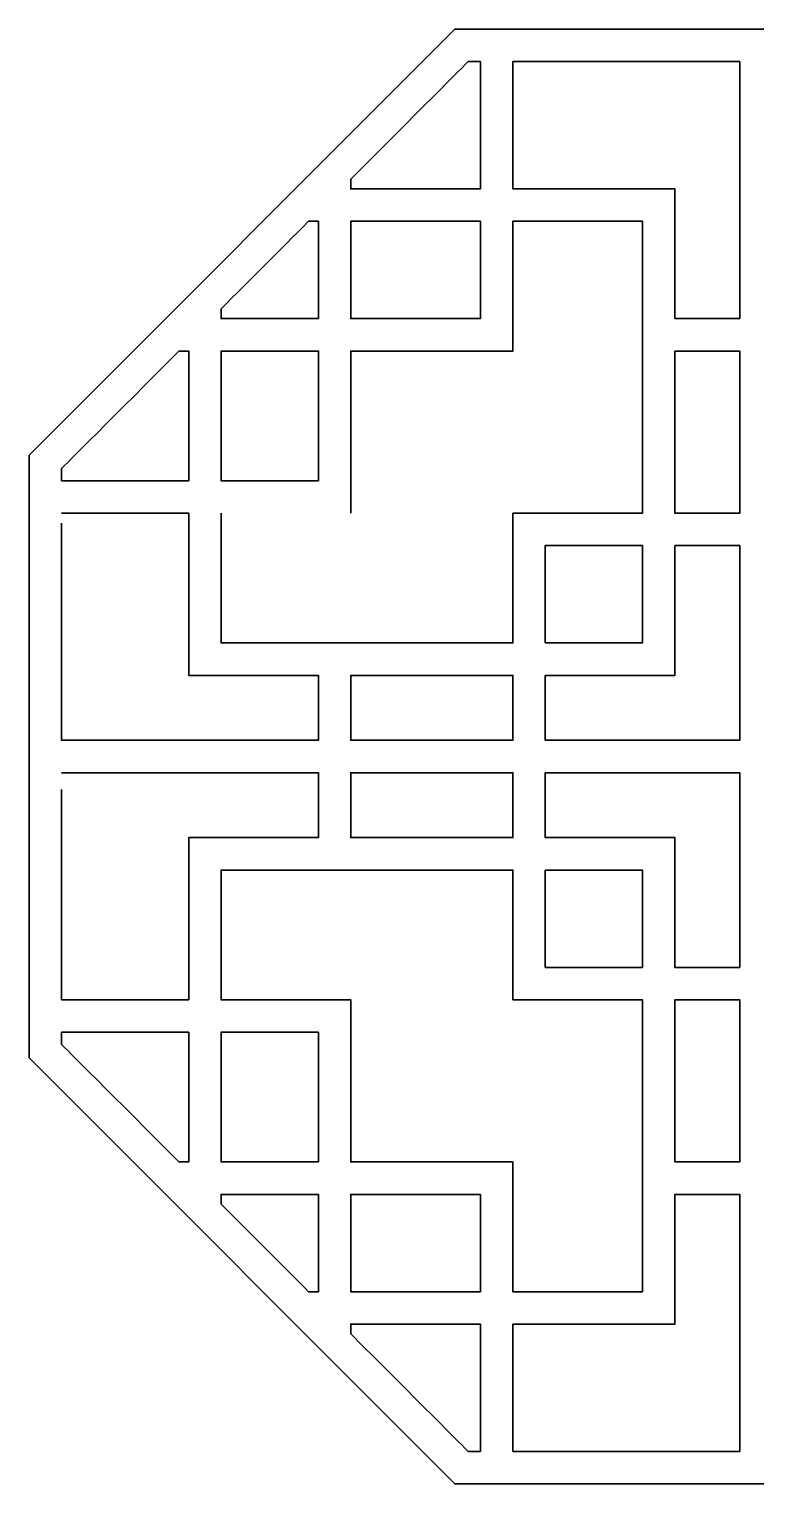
# Model space of a CAD drawing. Header units: centimetres. Extents: x -10.23 to -1.5, y -9 to -0.27.
# Drawn here: x -10.23 to -5.86, y -9 to -0.27 of the extents above; entities that cross this region are included whole.
import ezdxf

# ---------------------------------------------------------------- set-up
doc = ezdxf.new("R2010")
doc.units = ezdxf.units.CM
doc.header["$MEASUREMENT"] = 0
doc.layers.add('layer 1', color=7, linetype='Continuous')

msp = doc.modelspace()

# ---------------------------------------------------------------- linework, layer by layer
at = {"layer": 'layer 1', "color": 250, "lineweight": 30}
for points, knots in [([(-1.49953, -2.8301), (-1.49953, -2.8301), (-4.05505, -0.27459), (-4.05505, -0.27459), (-4.05505, -0.27459), (-4.05505, -0.27459), (-7.66963, -0.27459), (-7.66963, -0.27459), (-7.66963, -0.27459), (-7.66963, -0.27459), (-10.22515, -2.8301), (-10.22515, -2.8301), (-10.22515, -2.8301), (-10.22515, -2.8301), (-10.22515, -6.44469), (-10.22515, -6.44469), (-10.22515, -6.44469), (-10.22515, -6.44469), (-7.66963, -9.00021), (-7.66963, -9.00021), (-7.66963, -9.00021), (-7.66963, -9.00021), (-4.05505, -9.00021), (-4.05505, -9.00021), (-4.05505, -9.00021), (-4.05505, -9.00021), (-1.49953, -6.44469), (-1.49953, -6.44469), (-1.49953, -6.44469), (-1.49953, -6.44469), (-1.49953, -2.8301), (-1.49953, -2.8301), (-1.49953, -2.8301), (-1.49953, -2.8301), (-1.49953, -2.8301), (-1.49953, -2.8301)], [0, 0, 0, 0, 0.1, 0.1, 0.1, 0.1, 0.2, 0.2, 0.2, 0.2, 0.3, 0.3, 0.3, 0.3, 0.4, 0.4, 0.4, 0.4, 0.5, 0.5, 0.5, 0.5, 0.6, 0.6, 0.6, 0.6, 0.7, 0.7, 0.7, 0.7, 0.8, 0.8, 0.8, 0.8, 1, 1, 1, 1]), ([(-7.58892, -0.46928), (-7.58892, -0.46928), (-7.58075, -0.46928), (-7.58075, -0.46928), (-7.58075, -0.46928), (-7.58075, -0.46928), (-7.56602, -0.46928), (-7.56602, -0.46928), (-7.56602, -0.46928), (-7.56602, -0.46928), (-7.5442, -0.46928), (-7.5442, -0.46928), (-7.5442, -0.46928), (-7.5442, -0.46928), (-7.51585, -0.46928), (-7.51585, -0.46928), (-7.51585, -0.46928), (-7.51585, -0.46928), (-7.51585, -1.23277), (-7.51585, -1.23277), (-7.51585, -1.23277), (-7.51585, -1.23277), (-8.29407, -1.23277), (-8.29407, -1.23277), (-8.29407, -1.23277), (-8.29407, -1.23277), (-8.29407, -1.17442), (-8.29407, -1.17442), (-8.29407, -1.17442), (-8.29407, -1.17442), (-8.22262, -1.10298), (-8.22262, -1.10298), (-8.22262, -1.10298), (-8.22262, -1.10298), (-8.15391, -1.03426), (-8.15391, -1.03426), (-8.15391, -1.03426), (-8.15391, -1.03426), (-8.08792, -0.96827), (-8.08792, -0.96827), (-8.08792, -0.96827), (-8.08792, -0.96827), (-8.02411, -0.90447), (-8.02411, -0.90447), (-8.02411, -0.90447), (-8.02411, -0.90447), (-7.96412, -0.84393), (-7.96412, -0.84393), (-7.96412, -0.84393), (-7.96412, -0.84393), (-7.90687, -0.78722), (-7.90687, -0.78722), (-7.90687, -0.78722), (-7.90687, -0.78722), (-7.85396, -0.73377), (-7.85396, -0.73377), (-7.85396, -0.73377), (-7.85396, -0.73377), (-7.80434, -0.68469), (-7.80434, -0.68469), (-7.80434, -0.68469), (-7.80434, -0.68469), (-7.75962, -0.63997), (-7.75962, -0.63997), (-7.75962, -0.63997), (-7.75962, -0.63997), (-7.71927, -0.59962), (-7.71927, -0.59962), (-7.71927, -0.59962), (-7.71927, -0.59962), (-7.68327, -0.56362), (-7.68327, -0.56362), (-7.68327, -0.56362), (-7.68327, -0.56362), (-7.65327, -0.53363), (-7.65327, -0.53363), (-7.65327, -0.53363), (-7.65327, -0.53363), (-7.62819, -0.50855), (-7.62819, -0.50855), (-7.62819, -0.50855), (-7.62819, -0.50855), (-7.6091, -0.48945), (-7.6091, -0.48945), (-7.6091, -0.48945), (-7.6091, -0.48945), (-7.59602, -0.47582), (-7.59602, -0.47582), (-7.59602, -0.47582), (-7.59602, -0.47582), (-7.58892, -0.46928), (-7.58892, -0.46928), (-7.58892, -0.46928), (-7.58892, -0.46928), (-7.58892, -0.46928), (-7.58892, -0.46928)], [0, 0, 0, 0, 0.04, 0.04, 0.04, 0.04, 0.08, 0.08, 0.08, 0.08, 0.12, 0.12, 0.12, 0.12, 0.16, 0.16, 0.16, 0.16, 0.2, 0.2, 0.2, 0.2, 0.24, 0.24, 0.24, 0.24, 0.28, 0.28, 0.28, 0.28, 0.32, 0.32, 0.32, 0.32, 0.36, 0.36, 0.36, 0.36, 0.4, 0.4, 0.4, 0.4, 0.44, 0.44, 0.44, 0.44, 0.48, 0.48, 0.48, 0.48, 0.52, 0.52, 0.52, 0.52, 0.56, 0.56, 0.56, 0.56, 0.6, 0.6, 0.6, 0.6, 0.64, 0.64, 0.64, 0.64, 0.68, 0.68, 0.68, 0.68, 0.72, 0.72, 0.72, 0.72, 0.76, 0.76, 0.76, 0.76, 0.8, 0.8, 0.8, 0.8, 0.84, 0.84, 0.84, 0.84, 0.88, 0.88, 0.88, 0.88, 0.92, 0.92, 0.92, 0.92, 1, 1, 1, 1]), ([(-5.95941, -2.01098), (-5.95941, -2.01098), (-6.34879, -2.01098), (-6.34879, -2.01098), (-6.34879, -2.01098), (-6.34879, -2.01098), (-6.34879, -1.23277), (-6.34879, -1.23277), (-6.34879, -1.23277), (-6.34879, -1.23277), (-7.32116, -1.23277), (-7.32116, -1.23277), (-7.32116, -1.23277), (-7.32116, -1.23277), (-7.32116, -0.46928), (-7.32116, -0.46928), (-7.32116, -0.46928), (-7.32116, -0.46928), (-7.26171, -0.46928), (-7.26171, -0.46928), (-7.26171, -0.46928), (-7.26171, -0.46928), (-7.19736, -0.46928), (-7.19736, -0.46928), (-7.19736, -0.46928), (-7.19736, -0.46928), (-7.12865, -0.46928), (-7.12865, -0.46928), (-7.12865, -0.46928), (-7.12865, -0.46928), (-7.05557, -0.46928), (-7.05557, -0.46928), (-7.05557, -0.46928), (-7.05557, -0.46928), (-6.97868, -0.46928), (-6.97868, -0.46928), (-6.97868, -0.46928), (-6.97868, -0.46928), (-6.89797, -0.46928), (-6.89797, -0.46928), (-6.89797, -0.46928), (-6.89797, -0.46928), (-6.81398, -0.46928), (-6.81398, -0.46928), (-6.81398, -0.46928), (-6.81398, -0.46928), (-6.72727, -0.46928), (-6.72727, -0.46928), (-6.72727, -0.46928), (-6.72727, -0.46928), (-6.63783, -0.46928), (-6.63783, -0.46928), (-6.63783, -0.46928), (-6.63783, -0.46928), (-6.54567, -0.46928), (-6.54567, -0.46928), (-6.54567, -0.46928), (-6.54567, -0.46928), (-6.45132, -0.46928), (-6.45132, -0.46928), (-6.45132, -0.46928), (-6.45132, -0.46928), (-6.35534, -0.46928), (-6.35534, -0.46928), (-6.35534, -0.46928), (-6.35534, -0.46928), (-6.25827, -0.46928), (-6.25827, -0.46928), (-6.25827, -0.46928), (-6.25827, -0.46928), (-6.15956, -0.46928), (-6.15956, -0.46928), (-6.15956, -0.46928), (-6.15956, -0.46928), (-6.05976, -0.46928), (-6.05976, -0.46928), (-6.05976, -0.46928), (-6.05976, -0.46928), (-5.95941, -0.46928), (-5.95941, -0.46928), (-5.95941, -0.46928), (-5.95941, -0.46928), (-5.95941, -2.01098), (-5.95941, -2.01098), (-5.95941, -2.01098), (-5.95941, -2.01098), (-5.95941, -2.01098), (-5.95941, -2.01098)], [0, 0, 0, 0, 0.0434783, 0.0434783, 0.0434783, 0.0434783, 0.0869565, 0.0869565, 0.0869565, 0.0869565, 0.1304348, 0.1304348, 0.1304348, 0.1304348, 0.173913, 0.173913, 0.173913, 0.173913, 0.2173913, 0.2173913, 0.2173913, 0.2173913, 0.2608696, 0.2608696, 0.2608696, 0.2608696, 0.3043478, 0.3043478, 0.3043478, 0.3043478, 0.3478261, 0.3478261, 0.3478261, 0.3478261, 0.3913043, 0.3913043, 0.3913043, 0.3913043, 0.4347826, 0.4347826, 0.4347826, 0.4347826, 0.4782609, 0.4782609, 0.4782609, 0.4782609, 0.5217391, 0.5217391, 0.5217391, 0.5217391, 0.5652174, 0.5652174, 0.5652174, 0.5652174, 0.6086957, 0.6086957, 0.6086957, 0.6086957, 0.6521739, 0.6521739, 0.6521739, 0.6521739, 0.6956522, 0.6956522, 0.6956522, 0.6956522, 0.7391304, 0.7391304, 0.7391304, 0.7391304, 0.7826087, 0.7826087, 0.7826087, 0.7826087, 0.826087, 0.826087, 0.826087, 0.826087, 0.8695652, 0.8695652, 0.8695652, 0.8695652, 0.9130435, 0.9130435, 0.9130435, 0.9130435, 1, 1, 1, 1]), ([(-8.54711, -1.42746), (-8.54711, -1.42746), (-8.48875, -1.42746), (-8.48875, -1.42746), (-8.48875, -1.42746), (-8.48875, -1.42746), (-8.48875, -2.01098), (-8.48875, -2.01098), (-8.48875, -2.01098), (-8.48875, -2.01098), (-9.07228, -2.01098), (-9.07228, -2.01098), (-9.07228, -2.01098), (-9.07228, -2.01098), (-9.07228, -1.95264), (-9.07228, -1.95264), (-9.07228, -1.95264), (-9.07228, -1.95264), (-9.03956, -1.91992), (-9.03956, -1.91992), (-9.03956, -1.91992), (-9.03956, -1.91992), (-9.00739, -1.88719), (-9.00739, -1.88719), (-9.00739, -1.88719), (-9.00739, -1.88719), (-8.97466, -1.85447), (-8.97466, -1.85447), (-8.97466, -1.85447), (-8.97466, -1.85447), (-8.94139, -1.82175), (-8.94139, -1.82175), (-8.94139, -1.82175), (-8.94139, -1.82175), (-8.90867, -1.78903), (-8.90867, -1.78903), (-8.90867, -1.78903), (-8.90867, -1.78903), (-8.87595, -1.75576), (-8.87595, -1.75576), (-8.87595, -1.75576), (-8.87595, -1.75576), (-8.84269, -1.72304), (-8.84269, -1.72304), (-8.84269, -1.72304), (-8.84269, -1.72304), (-8.80997, -1.68978), (-8.80997, -1.68978), (-8.80997, -1.68978), (-8.80997, -1.68978), (-8.7767, -1.65706), (-8.7767, -1.65706), (-8.7767, -1.65706), (-8.7767, -1.65706), (-8.74344, -1.62379), (-8.74344, -1.62379), (-8.74344, -1.62379), (-8.74344, -1.62379), (-8.71071, -1.59106), (-8.71071, -1.59106), (-8.71071, -1.59106), (-8.71071, -1.59106), (-8.67799, -1.5578), (-8.67799, -1.5578), (-8.67799, -1.5578), (-8.67799, -1.5578), (-8.64527, -1.52508), (-8.64527, -1.52508), (-8.64527, -1.52508), (-8.64527, -1.52508), (-8.61255, -1.49236), (-8.61255, -1.49236), (-8.61255, -1.49236), (-8.61255, -1.49236), (-8.57983, -1.46018), (-8.57983, -1.46018), (-8.57983, -1.46018), (-8.57983, -1.46018), (-8.54711, -1.42746), (-8.54711, -1.42746), (-8.54711, -1.42746), (-8.54711, -1.42746), (-8.54711, -1.42746), (-8.54711, -1.42746)], [0, 0, 0, 0, 0.0454545, 0.0454545, 0.0454545, 0.0454545, 0.0909091, 0.0909091, 0.0909091, 0.0909091, 0.1363636, 0.1363636, 0.1363636, 0.1363636, 0.1818182, 0.1818182, 0.1818182, 0.1818182, 0.2272727, 0.2272727, 0.2272727, 0.2272727, 0.2727273, 0.2727273, 0.2727273, 0.2727273, 0.3181818, 0.3181818, 0.3181818, 0.3181818, 0.3636364, 0.3636364, 0.3636364, 0.3636364, 0.4090909, 0.4090909, 0.4090909, 0.4090909, 0.4545455, 0.4545455, 0.4545455, 0.4545455, 0.5, 0.5, 0.5, 0.5, 0.5454545, 0.5454545, 0.5454545, 0.5454545, 0.5909091, 0.5909091, 0.5909091, 0.5909091, 0.6363636, 0.6363636, 0.6363636, 0.6363636, 0.6818182, 0.6818182, 0.6818182, 0.6818182, 0.7272727, 0.7272727, 0.7272727, 0.7272727, 0.7727273, 0.7727273, 0.7727273, 0.7727273, 0.8181818, 0.8181818, 0.8181818, 0.8181818, 0.8636364, 0.8636364, 0.8636364, 0.8636364, 0.9090909, 0.9090909, 0.9090909, 0.9090909, 1, 1, 1, 1]), ([(-8.29407, -3.17859), (-8.29407, -3.17859), (-8.29407, -3.17859), (-8.29407, -3.17859), (-8.29407, -3.17859), (-8.29407, -3.17859), (-8.29407, -2.20568), (-8.29407, -2.20568), (-8.29407, -2.20568), (-8.29407, -2.20568), (-7.32116, -2.20568), (-7.32116, -2.20568), (-7.32116, -2.20568), (-7.32116, -2.20568), (-7.32116, -1.42746), (-7.32116, -1.42746), (-7.32116, -1.42746), (-7.32116, -1.42746), (-6.54349, -1.42746), (-6.54349, -1.42746), (-6.54349, -1.42746), (-6.54349, -1.42746), (-6.54349, -3.17859), (-6.54349, -3.17859), (-6.54349, -3.17859), (-6.54349, -3.17859), (-7.32116, -3.17859), (-7.32116, -3.17859), (-7.32116, -3.17859), (-7.32116, -3.17859), (-7.32116, -3.95626), (-7.32116, -3.95626), (-7.32116, -3.95626), (-7.32116, -3.95626), (-9.07228, -3.95626), (-9.07228, -3.95626), (-9.07228, -3.95626), (-9.07228, -3.95626), (-9.07228, -3.17859), (-9.07228, -3.17859)], [0, 0, 0, 0, 0.0909091, 0.0909091, 0.0909091, 0.0909091, 0.1818182, 0.1818182, 0.1818182, 0.1818182, 0.2727273, 0.2727273, 0.2727273, 0.2727273, 0.3636364, 0.3636364, 0.3636364, 0.3636364, 0.4545455, 0.4545455, 0.4545455, 0.4545455, 0.5454545, 0.5454545, 0.5454545, 0.5454545, 0.6363636, 0.6363636, 0.6363636, 0.6363636, 0.7272727, 0.7272727, 0.7272727, 0.7272727, 0.8181818, 0.8181818, 0.8181818, 0.8181818, 1, 1, 1, 1]), ([(-8.29407, -1.42746), (-8.29407, -1.42746), (-7.51585, -1.42746), (-7.51585, -1.42746), (-7.51585, -1.42746), (-7.51585, -1.42746), (-7.51585, -2.01098), (-7.51585, -2.01098), (-7.51585, -2.01098), (-7.51585, -2.01098), (-8.29407, -2.01098), (-8.29407, -2.01098), (-8.29407, -2.01098), (-8.29407, -2.01098), (-8.29407, -1.42746), (-8.29407, -1.42746), (-8.29407, -1.42746), (-8.29407, -1.42746), (-8.29407, -1.42746), (-8.29407, -1.42746)], [0, 0, 0, 0, 0.1666667, 0.1666667, 0.1666667, 0.1666667, 0.3333333, 0.3333333, 0.3333333, 0.3333333, 0.5, 0.5, 0.5, 0.5, 0.6666667, 0.6666667, 0.6666667, 0.6666667, 1, 1, 1, 1]), ([(-10.03046, -2.91081), (-10.03046, -2.91081), (-10.02392, -2.90373), (-10.02392, -2.90373), (-10.02392, -2.90373), (-10.02392, -2.90373), (-10.01028, -2.89064), (-10.01028, -2.89064), (-10.01028, -2.89064), (-10.01028, -2.89064), (-9.9912, -2.87155), (-9.9912, -2.87155), (-9.9912, -2.87155), (-9.9912, -2.87155), (-9.96611, -2.84646), (-9.96611, -2.84646), (-9.96611, -2.84646), (-9.96611, -2.84646), (-9.93611, -2.81592), (-9.93611, -2.81592), (-9.93611, -2.81592), (-9.93611, -2.81592), (-9.90012, -2.78048), (-9.90012, -2.78048), (-9.90012, -2.78048), (-9.90012, -2.78048), (-9.85977, -2.74012), (-9.85977, -2.74012), (-9.85977, -2.74012), (-9.85977, -2.74012), (-9.81505, -2.6954), (-9.81505, -2.6954), (-9.81505, -2.6954), (-9.81505, -2.6954), (-9.76596, -2.64577), (-9.76596, -2.64577), (-9.76596, -2.64577), (-9.76596, -2.64577), (-9.71252, -2.59288), (-9.71252, -2.59288), (-9.71252, -2.59288), (-9.71252, -2.59288), (-9.6558, -2.53561), (-9.6558, -2.53561), (-9.6558, -2.53561), (-9.6558, -2.53561), (-9.59527, -2.47562), (-9.59527, -2.47562), (-9.59527, -2.47562), (-9.59527, -2.47562), (-9.53146, -2.41182), (-9.53146, -2.41182), (-9.53146, -2.41182), (-9.53146, -2.41182), (-9.46548, -2.34583), (-9.46548, -2.34583), (-9.46548, -2.34583), (-9.46548, -2.34583), (-9.39677, -2.27658), (-9.39677, -2.27658), (-9.39677, -2.27658), (-9.39677, -2.27658), (-9.32532, -2.20568), (-9.32532, -2.20568), (-9.32532, -2.20568), (-9.32532, -2.20568), (-9.26697, -2.20568), (-9.26697, -2.20568), (-9.26697, -2.20568), (-9.26697, -2.20568), (-9.26697, -2.98389), (-9.26697, -2.98389), (-9.26697, -2.98389), (-9.26697, -2.98389), (-10.03046, -2.98389), (-10.03046, -2.98389), (-10.03046, -2.98389), (-10.03046, -2.98389), (-10.03046, -2.95553), (-10.03046, -2.95553), (-10.03046, -2.95553), (-10.03046, -2.95553), (-10.03046, -2.93372), (-10.03046, -2.93372), (-10.03046, -2.93372), (-10.03046, -2.93372), (-10.03046, -2.919), (-10.03046, -2.919), (-10.03046, -2.919), (-10.03046, -2.919), (-10.03046, -2.91081), (-10.03046, -2.91081), (-10.03046, -2.91081), (-10.03046, -2.91081), (-10.03046, -2.91081), (-10.03046, -2.91081)], [0, 0, 0, 0, 0.04, 0.04, 0.04, 0.04, 0.08, 0.08, 0.08, 0.08, 0.12, 0.12, 0.12, 0.12, 0.16, 0.16, 0.16, 0.16, 0.2, 0.2, 0.2, 0.2, 0.24, 0.24, 0.24, 0.24, 0.28, 0.28, 0.28, 0.28, 0.32, 0.32, 0.32, 0.32, 0.36, 0.36, 0.36, 0.36, 0.4, 0.4, 0.4, 0.4, 0.44, 0.44, 0.44, 0.44, 0.48, 0.48, 0.48, 0.48, 0.52, 0.52, 0.52, 0.52, 0.56, 0.56, 0.56, 0.56, 0.6, 0.6, 0.6, 0.6, 0.64, 0.64, 0.64, 0.64, 0.68, 0.68, 0.68, 0.68, 0.72, 0.72, 0.72, 0.72, 0.76, 0.76, 0.76, 0.76, 0.8, 0.8, 0.8, 0.8, 0.84, 0.84, 0.84, 0.84, 0.88, 0.88, 0.88, 0.88, 0.92, 0.92, 0.92, 0.92, 1, 1, 1, 1]), ([(-8.48875, -2.98389), (-8.48875, -2.98389), (-9.07228, -2.98389), (-9.07228, -2.98389), (-9.07228, -2.98389), (-9.07228, -2.98389), (-9.07228, -2.20568), (-9.07228, -2.20568), (-9.07228, -2.20568), (-9.07228, -2.20568), (-8.48875, -2.20568), (-8.48875, -2.20568), (-8.48875, -2.20568), (-8.48875, -2.20568), (-8.48875, -2.98389), (-8.48875, -2.98389), (-8.48875, -2.98389), (-8.48875, -2.98389), (-8.48875, -2.98389), (-8.48875, -2.98389)], [0, 0, 0, 0, 0.1666667, 0.1666667, 0.1666667, 0.1666667, 0.3333333, 0.3333333, 0.3333333, 0.3333333, 0.5, 0.5, 0.5, 0.5, 0.6666667, 0.6666667, 0.6666667, 0.6666667, 1, 1, 1, 1]), ([(-5.95941, -3.17859), (-5.95941, -3.17859), (-6.34879, -3.17859), (-6.34879, -3.17859), (-6.34879, -3.17859), (-6.34879, -3.17859), (-6.34879, -2.20568), (-6.34879, -2.20568), (-6.34879, -2.20568), (-6.34879, -2.20568), (-5.95941, -2.20568), (-5.95941, -2.20568), (-5.95941, -2.20568), (-5.95941, -2.20568), (-5.95941, -3.17859), (-5.95941, -3.17859), (-5.95941, -3.17859), (-5.95941, -3.17859), (-5.95941, -3.17859), (-5.95941, -3.17859)], [0, 0, 0, 0, 0.1666667, 0.1666667, 0.1666667, 0.1666667, 0.3333333, 0.3333333, 0.3333333, 0.3333333, 0.5, 0.5, 0.5, 0.5, 0.6666667, 0.6666667, 0.6666667, 0.6666667, 1, 1, 1, 1]), ([(-10.03046, -3.17859), (-10.03046, -3.17859), (-9.26697, -3.17859), (-9.26697, -3.17859), (-9.26697, -3.17859), (-9.26697, -3.17859), (-9.26697, -4.15094), (-9.26697, -4.15094), (-9.26697, -4.15094), (-9.26697, -4.15094), (-8.48875, -4.15094), (-8.48875, -4.15094), (-8.48875, -4.15094), (-8.48875, -4.15094), (-8.48875, -4.54032), (-8.48875, -4.54032), (-8.48875, -4.54032), (-8.48875, -4.54032), (-10.03046, -4.54032), (-10.03046, -4.54032), (-10.03046, -4.54032), (-10.03046, -4.54032), (-10.03046, -4.43998), (-10.03046, -4.43998), (-10.03046, -4.43998), (-10.03046, -4.43998), (-10.03046, -4.34018), (-10.03046, -4.34018), (-10.03046, -4.34018), (-10.03046, -4.34018), (-10.03046, -4.24147), (-10.03046, -4.24147), (-10.03046, -4.24147), (-10.03046, -4.24147), (-10.03046, -4.1444), (-10.03046, -4.1444), (-10.03046, -4.1444), (-10.03046, -4.1444), (-10.03046, -4.04842), (-10.03046, -4.04842), (-10.03046, -4.04842), (-10.03046, -4.04842), (-10.03046, -3.95408), (-10.03046, -3.95408), (-10.03046, -3.95408), (-10.03046, -3.95408), (-10.03046, -3.86191), (-10.03046, -3.86191), (-10.03046, -3.86191), (-10.03046, -3.86191), (-10.03046, -3.77247), (-10.03046, -3.77247), (-10.03046, -3.77247), (-10.03046, -3.77247), (-10.03046, -3.68576), (-10.03046, -3.68576), (-10.03046, -3.68576), (-10.03046, -3.68576), (-10.03046, -3.60178), (-10.03046, -3.60178), (-10.03046, -3.60178), (-10.03046, -3.60178), (-10.03046, -3.52107), (-10.03046, -3.52107), (-10.03046, -3.52107), (-10.03046, -3.52107), (-10.03046, -3.44417), (-10.03046, -3.44417), (-10.03046, -3.44417), (-10.03046, -3.44417), (-10.03046, -3.37109), (-10.03046, -3.37109), (-10.03046, -3.37109), (-10.03046, -3.37109), (-10.03046, -3.30238), (-10.03046, -3.30238), (-10.03046, -3.30238), (-10.03046, -3.30238), (-10.03046, -3.23803), (-10.03046, -3.23803)], [0, 0, 0, 0, 0.047619, 0.047619, 0.047619, 0.047619, 0.0952381, 0.0952381, 0.0952381, 0.0952381, 0.1428571, 0.1428571, 0.1428571, 0.1428571, 0.1904762, 0.1904762, 0.1904762, 0.1904762, 0.2380952, 0.2380952, 0.2380952, 0.2380952, 0.2857143, 0.2857143, 0.2857143, 0.2857143, 0.3333333, 0.3333333, 0.3333333, 0.3333333, 0.3809524, 0.3809524, 0.3809524, 0.3809524, 0.4285714, 0.4285714, 0.4285714, 0.4285714, 0.4761905, 0.4761905, 0.4761905, 0.4761905, 0.5238095, 0.5238095, 0.5238095, 0.5238095, 0.5714286, 0.5714286, 0.5714286, 0.5714286, 0.6190476, 0.6190476, 0.6190476, 0.6190476, 0.6666667, 0.6666667, 0.6666667, 0.6666667, 0.7142857, 0.7142857, 0.7142857, 0.7142857, 0.7619048, 0.7619048, 0.7619048, 0.7619048, 0.8095238, 0.8095238, 0.8095238, 0.8095238, 0.8571429, 0.8571429, 0.8571429, 0.8571429, 0.9047619, 0.9047619, 0.9047619, 0.9047619, 1, 1, 1, 1]), ([(-6.34879, -4.15094), (-6.34879, -4.15094), (-6.34879, -4.15094), (-6.34879, -4.15094), (-6.34879, -4.15094), (-6.34879, -4.15094), (-6.34879, -3.37273), (-6.34879, -3.37273), (-6.34879, -3.37273), (-6.34879, -3.37273), (-5.95941, -3.37273), (-5.95941, -3.37273), (-5.95941, -3.37273), (-5.95941, -3.37273), (-5.95941, -4.54032), (-5.95941, -4.54032), (-5.95941, -4.54032), (-5.95941, -4.54032), (-7.12701, -4.54032), (-7.12701, -4.54032), (-7.12701, -4.54032), (-7.12701, -4.54032), (-7.12701, -4.15094), (-7.12701, -4.15094), (-7.12701, -4.15094), (-7.12701, -4.15094), (-6.34879, -4.15094), (-6.34879, -4.15094), (-6.34879, -4.15094), (-6.34879, -4.15094), (-6.34879, -4.15094), (-6.34879, -4.15094)], [0, 0, 0, 0, 0.1111111, 0.1111111, 0.1111111, 0.1111111, 0.2222222, 0.2222222, 0.2222222, 0.2222222, 0.3333333, 0.3333333, 0.3333333, 0.3333333, 0.4444444, 0.4444444, 0.4444444, 0.4444444, 0.5555556, 0.5555556, 0.5555556, 0.5555556, 0.6666667, 0.6666667, 0.6666667, 0.6666667, 0.7777778, 0.7777778, 0.7777778, 0.7777778, 1, 1, 1, 1]), ([(-7.12701, -3.95626), (-7.12701, -3.95626), (-7.12701, -3.37273), (-7.12701, -3.37273), (-7.12701, -3.37273), (-7.12701, -3.37273), (-6.54349, -3.37273), (-6.54349, -3.37273), (-6.54349, -3.37273), (-6.54349, -3.37273), (-6.54349, -3.95626), (-6.54349, -3.95626), (-6.54349, -3.95626), (-6.54349, -3.95626), (-7.12701, -3.95626), (-7.12701, -3.95626), (-7.12701, -3.95626), (-7.12701, -3.95626), (-7.12701, -3.95626), (-7.12701, -3.95626)], [0, 0, 0, 0, 0.1666667, 0.1666667, 0.1666667, 0.1666667, 0.3333333, 0.3333333, 0.3333333, 0.3333333, 0.5, 0.5, 0.5, 0.5, 0.6666667, 0.6666667, 0.6666667, 0.6666667, 1, 1, 1, 1]), ([(-7.32116, -4.15094), (-7.32116, -4.15094), (-7.32116, -4.54032), (-7.32116, -4.54032), (-7.32116, -4.54032), (-7.32116, -4.54032), (-8.29407, -4.54032), (-8.29407, -4.54032), (-8.29407, -4.54032), (-8.29407, -4.54032), (-8.29407, -4.15094), (-8.29407, -4.15094), (-8.29407, -4.15094), (-8.29407, -4.15094), (-7.32116, -4.15094), (-7.32116, -4.15094), (-7.32116, -4.15094), (-7.32116, -4.15094), (-7.32116, -4.15094), (-7.32116, -4.15094)], [0, 0, 0, 0, 0.1666667, 0.1666667, 0.1666667, 0.1666667, 0.3333333, 0.3333333, 0.3333333, 0.3333333, 0.5, 0.5, 0.5, 0.5, 0.6666667, 0.6666667, 0.6666667, 0.6666667, 1, 1, 1, 1]), ([(-10.03046, -4.73447), (-10.03046, -4.73447), (-8.48875, -4.73447), (-8.48875, -4.73447), (-8.48875, -4.73447), (-8.48875, -4.73447), (-8.48875, -5.12385), (-8.48875, -5.12385), (-8.48875, -5.12385), (-8.48875, -5.12385), (-9.26697, -5.12385), (-9.26697, -5.12385), (-9.26697, -5.12385), (-9.26697, -5.12385), (-9.26697, -6.09622), (-9.26697, -6.09622), (-9.26697, -6.09622), (-9.26697, -6.09622), (-10.03046, -6.09622), (-10.03046, -6.09622), (-10.03046, -6.09622), (-10.03046, -6.09622), (-10.03046, -6.03677), (-10.03046, -6.03677), (-10.03046, -6.03677), (-10.03046, -6.03677), (-10.03046, -5.97242), (-10.03046, -5.97242), (-10.03046, -5.97242), (-10.03046, -5.97242), (-10.03046, -5.9037), (-10.03046, -5.9037), (-10.03046, -5.9037), (-10.03046, -5.9037), (-10.03046, -5.83063), (-10.03046, -5.83063), (-10.03046, -5.83063), (-10.03046, -5.83063), (-10.03046, -5.75374), (-10.03046, -5.75374), (-10.03046, -5.75374), (-10.03046, -5.75374), (-10.03046, -5.67302), (-10.03046, -5.67302), (-10.03046, -5.67302), (-10.03046, -5.67302), (-10.03046, -5.58904), (-10.03046, -5.58904), (-10.03046, -5.58904), (-10.03046, -5.58904), (-10.03046, -5.50232), (-10.03046, -5.50232), (-10.03046, -5.50232), (-10.03046, -5.50232), (-10.03046, -5.41289), (-10.03046, -5.41289), (-10.03046, -5.41289), (-10.03046, -5.41289), (-10.03046, -5.32073), (-10.03046, -5.32073), (-10.03046, -5.32073), (-10.03046, -5.32073), (-10.03046, -5.22638), (-10.03046, -5.22638), (-10.03046, -5.22638), (-10.03046, -5.22638), (-10.03046, -5.13039), (-10.03046, -5.13039), (-10.03046, -5.13039), (-10.03046, -5.13039), (-10.03046, -5.03332), (-10.03046, -5.03332), (-10.03046, -5.03332), (-10.03046, -5.03332), (-10.03046, -4.93462), (-10.03046, -4.93462), (-10.03046, -4.93462), (-10.03046, -4.93462), (-10.03046, -4.83481), (-10.03046, -4.83481)], [0, 0, 0, 0, 0.047619, 0.047619, 0.047619, 0.047619, 0.0952381, 0.0952381, 0.0952381, 0.0952381, 0.1428571, 0.1428571, 0.1428571, 0.1428571, 0.1904762, 0.1904762, 0.1904762, 0.1904762, 0.2380952, 0.2380952, 0.2380952, 0.2380952, 0.2857143, 0.2857143, 0.2857143, 0.2857143, 0.3333333, 0.3333333, 0.3333333, 0.3333333, 0.3809524, 0.3809524, 0.3809524, 0.3809524, 0.4285714, 0.4285714, 0.4285714, 0.4285714, 0.4761905, 0.4761905, 0.4761905, 0.4761905, 0.5238095, 0.5238095, 0.5238095, 0.5238095, 0.5714286, 0.5714286, 0.5714286, 0.5714286, 0.6190476, 0.6190476, 0.6190476, 0.6190476, 0.6666667, 0.6666667, 0.6666667, 0.6666667, 0.7142857, 0.7142857, 0.7142857, 0.7142857, 0.7619048, 0.7619048, 0.7619048, 0.7619048, 0.8095238, 0.8095238, 0.8095238, 0.8095238, 0.8571429, 0.8571429, 0.8571429, 0.8571429, 0.9047619, 0.9047619, 0.9047619, 0.9047619, 1, 1, 1, 1]), ([(-7.32116, -4.73447), (-7.32116, -4.73447), (-7.32116, -5.12385), (-7.32116, -5.12385), (-7.32116, -5.12385), (-7.32116, -5.12385), (-8.29407, -5.12385), (-8.29407, -5.12385), (-8.29407, -5.12385), (-8.29407, -5.12385), (-8.29407, -4.73447), (-8.29407, -4.73447), (-8.29407, -4.73447), (-8.29407, -4.73447), (-7.32116, -4.73447), (-7.32116, -4.73447), (-7.32116, -4.73447), (-7.32116, -4.73447), (-7.32116, -4.73447), (-7.32116, -4.73447)], [0, 0, 0, 0, 0.1666667, 0.1666667, 0.1666667, 0.1666667, 0.3333333, 0.3333333, 0.3333333, 0.3333333, 0.5, 0.5, 0.5, 0.5, 0.6666667, 0.6666667, 0.6666667, 0.6666667, 1, 1, 1, 1]), ([(-6.34879, -5.12385), (-6.34879, -5.12385), (-6.34879, -5.12385), (-6.34879, -5.12385), (-6.34879, -5.12385), (-6.34879, -5.12385), (-7.12701, -5.12385), (-7.12701, -5.12385), (-7.12701, -5.12385), (-7.12701, -5.12385), (-7.12701, -4.73447), (-7.12701, -4.73447), (-7.12701, -4.73447), (-7.12701, -4.73447), (-5.95941, -4.73447), (-5.95941, -4.73447), (-5.95941, -4.73447), (-5.95941, -4.73447), (-5.95941, -5.90207), (-5.95941, -5.90207), (-5.95941, -5.90207), (-5.95941, -5.90207), (-6.34879, -5.90207), (-6.34879, -5.90207), (-6.34879, -5.90207), (-6.34879, -5.90207), (-6.34879, -5.12385), (-6.34879, -5.12385), (-6.34879, -5.12385), (-6.34879, -5.12385), (-6.34879, -5.12385), (-6.34879, -5.12385)], [0, 0, 0, 0, 0.1111111, 0.1111111, 0.1111111, 0.1111111, 0.2222222, 0.2222222, 0.2222222, 0.2222222, 0.3333333, 0.3333333, 0.3333333, 0.3333333, 0.4444444, 0.4444444, 0.4444444, 0.4444444, 0.5555556, 0.5555556, 0.5555556, 0.5555556, 0.6666667, 0.6666667, 0.6666667, 0.6666667, 0.7777778, 0.7777778, 0.7777778, 0.7777778, 1, 1, 1, 1]), ([(-7.32116, -7.06912), (-7.32116, -7.06912), (-7.32116, -7.06912), (-7.32116, -7.06912), (-7.32116, -7.06912), (-7.32116, -7.06912), (-8.29407, -7.06912), (-8.29407, -7.06912), (-8.29407, -7.06912), (-8.29407, -7.06912), (-8.29407, -6.09622), (-8.29407, -6.09622), (-8.29407, -6.09622), (-8.29407, -6.09622), (-9.07228, -6.09622), (-9.07228, -6.09622), (-9.07228, -6.09622), (-9.07228, -6.09622), (-9.07228, -5.31854), (-9.07228, -5.31854), (-9.07228, -5.31854), (-9.07228, -5.31854), (-7.32116, -5.31854), (-7.32116, -5.31854), (-7.32116, -5.31854), (-7.32116, -5.31854), (-7.32116, -6.09622), (-7.32116, -6.09622), (-7.32116, -6.09622), (-7.32116, -6.09622), (-6.54349, -6.09622), (-6.54349, -6.09622), (-6.54349, -6.09622), (-6.54349, -6.09622), (-6.54349, -7.84733), (-6.54349, -7.84733), (-6.54349, -7.84733), (-6.54349, -7.84733), (-7.32116, -7.84733), (-7.32116, -7.84733), (-7.32116, -7.84733), (-7.32116, -7.84733), (-7.32116, -7.06912), (-7.32116, -7.06912), (-7.32116, -7.06912), (-7.32116, -7.06912), (-7.32116, -7.06912), (-7.32116, -7.06912)], [0, 0, 0, 0, 0.0769231, 0.0769231, 0.0769231, 0.0769231, 0.1538462, 0.1538462, 0.1538462, 0.1538462, 0.2307692, 0.2307692, 0.2307692, 0.2307692, 0.3076923, 0.3076923, 0.3076923, 0.3076923, 0.3846154, 0.3846154, 0.3846154, 0.3846154, 0.4615385, 0.4615385, 0.4615385, 0.4615385, 0.5384615, 0.5384615, 0.5384615, 0.5384615, 0.6153846, 0.6153846, 0.6153846, 0.6153846, 0.6923077, 0.6923077, 0.6923077, 0.6923077, 0.7692308, 0.7692308, 0.7692308, 0.7692308, 0.8461538, 0.8461538, 0.8461538, 0.8461538, 1, 1, 1, 1]), ([(-6.54349, -5.90207), (-6.54349, -5.90207), (-7.12701, -5.90207), (-7.12701, -5.90207), (-7.12701, -5.90207), (-7.12701, -5.90207), (-7.12701, -5.31854), (-7.12701, -5.31854), (-7.12701, -5.31854), (-7.12701, -5.31854), (-6.54349, -5.31854), (-6.54349, -5.31854), (-6.54349, -5.31854), (-6.54349, -5.31854), (-6.54349, -5.90207), (-6.54349, -5.90207), (-6.54349, -5.90207), (-6.54349, -5.90207), (-6.54349, -5.90207), (-6.54349, -5.90207)], [0, 0, 0, 0, 0.1666667, 0.1666667, 0.1666667, 0.1666667, 0.3333333, 0.3333333, 0.3333333, 0.3333333, 0.5, 0.5, 0.5, 0.5, 0.6666667, 0.6666667, 0.6666667, 0.6666667, 1, 1, 1, 1]), ([(-6.34879, -6.09622), (-6.34879, -6.09622), (-5.95941, -6.09622), (-5.95941, -6.09622), (-5.95941, -6.09622), (-5.95941, -6.09622), (-5.95941, -7.06912), (-5.95941, -7.06912), (-5.95941, -7.06912), (-5.95941, -7.06912), (-6.34879, -7.06912), (-6.34879, -7.06912), (-6.34879, -7.06912), (-6.34879, -7.06912), (-6.34879, -6.09622), (-6.34879, -6.09622), (-6.34879, -6.09622), (-6.34879, -6.09622), (-6.34879, -6.09622), (-6.34879, -6.09622)], [0, 0, 0, 0, 0.1666667, 0.1666667, 0.1666667, 0.1666667, 0.3333333, 0.3333333, 0.3333333, 0.3333333, 0.5, 0.5, 0.5, 0.5, 0.6666667, 0.6666667, 0.6666667, 0.6666667, 1, 1, 1, 1]), ([(-10.03046, -6.36398), (-10.03046, -6.36398), (-10.03046, -6.3558), (-10.03046, -6.3558), (-10.03046, -6.3558), (-10.03046, -6.3558), (-10.03046, -6.34053), (-10.03046, -6.34053), (-10.03046, -6.34053), (-10.03046, -6.34053), (-10.03046, -6.31926), (-10.03046, -6.31926), (-10.03046, -6.31926), (-10.03046, -6.31926), (-10.03046, -6.2909), (-10.03046, -6.2909), (-10.03046, -6.2909), (-10.03046, -6.2909), (-9.26642, -6.2909), (-9.26642, -6.2909), (-9.26642, -6.2909), (-9.26642, -6.2909), (-9.26697, -7.06912), (-9.26697, -7.06912), (-9.26697, -7.06912), (-9.26697, -7.06912), (-9.32532, -7.06912), (-9.32532, -7.06912), (-9.32532, -7.06912), (-9.32532, -7.06912), (-9.39622, -6.99823), (-9.39622, -6.99823), (-9.39622, -6.99823), (-9.39622, -6.99823), (-9.46548, -6.92896), (-9.46548, -6.92896), (-9.46548, -6.92896), (-9.46548, -6.92896), (-9.53146, -6.86298), (-9.53146, -6.86298), (-9.53146, -6.86298), (-9.53146, -6.86298), (-9.59527, -6.79917), (-9.59527, -6.79917), (-9.59527, -6.79917), (-9.59527, -6.79917), (-9.65526, -6.73918), (-9.65526, -6.73918), (-9.65526, -6.73918), (-9.65526, -6.73918), (-9.71252, -6.68192), (-9.71252, -6.68192), (-9.71252, -6.68192), (-9.71252, -6.68192), (-9.76596, -6.62902), (-9.76596, -6.62902), (-9.76596, -6.62902), (-9.76596, -6.62902), (-9.81505, -6.5794), (-9.81505, -6.5794), (-9.81505, -6.5794), (-9.81505, -6.5794), (-9.85977, -6.53468), (-9.85977, -6.53468), (-9.85977, -6.53468), (-9.85977, -6.53468), (-9.90012, -6.49432), (-9.90012, -6.49432), (-9.90012, -6.49432), (-9.90012, -6.49432), (-9.93611, -6.45887), (-9.93611, -6.45887), (-9.93611, -6.45887), (-9.93611, -6.45887), (-9.96611, -6.42833), (-9.96611, -6.42833), (-9.96611, -6.42833), (-9.96611, -6.42833), (-9.9912, -6.40324), (-9.9912, -6.40324), (-9.9912, -6.40324), (-9.9912, -6.40324), (-10.01028, -6.38416), (-10.01028, -6.38416), (-10.01028, -6.38416), (-10.01028, -6.38416), (-10.02392, -6.37107), (-10.02392, -6.37107), (-10.02392, -6.37107), (-10.02392, -6.37107), (-10.03046, -6.36398), (-10.03046, -6.36398), (-10.03046, -6.36398), (-10.03046, -6.36398), (-10.03046, -6.36398), (-10.03046, -6.36398)], [0, 0, 0, 0, 0.04, 0.04, 0.04, 0.04, 0.08, 0.08, 0.08, 0.08, 0.12, 0.12, 0.12, 0.12, 0.16, 0.16, 0.16, 0.16, 0.2, 0.2, 0.2, 0.2, 0.24, 0.24, 0.24, 0.24, 0.28, 0.28, 0.28, 0.28, 0.32, 0.32, 0.32, 0.32, 0.36, 0.36, 0.36, 0.36, 0.4, 0.4, 0.4, 0.4, 0.44, 0.44, 0.44, 0.44, 0.48, 0.48, 0.48, 0.48, 0.52, 0.52, 0.52, 0.52, 0.56, 0.56, 0.56, 0.56, 0.6, 0.6, 0.6, 0.6, 0.64, 0.64, 0.64, 0.64, 0.68, 0.68, 0.68, 0.68, 0.72, 0.72, 0.72, 0.72, 0.76, 0.76, 0.76, 0.76, 0.8, 0.8, 0.8, 0.8, 0.84, 0.84, 0.84, 0.84, 0.88, 0.88, 0.88, 0.88, 0.92, 0.92, 0.92, 0.92, 1, 1, 1, 1]), ([(-8.48875, -7.06912), (-8.48875, -7.06912), (-9.07228, -7.06912), (-9.07228, -7.06912), (-9.07228, -7.06912), (-9.07228, -7.06912), (-9.07228, -6.2909), (-9.07228, -6.2909), (-9.07228, -6.2909), (-9.07228, -6.2909), (-8.48875, -6.2909), (-8.48875, -6.2909), (-8.48875, -6.2909), (-8.48875, -6.2909), (-8.48875, -7.06912), (-8.48875, -7.06912), (-8.48875, -7.06912), (-8.48875, -7.06912), (-8.48875, -7.06912), (-8.48875, -7.06912)], [0, 0, 0, 0, 0.1666667, 0.1666667, 0.1666667, 0.1666667, 0.3333333, 0.3333333, 0.3333333, 0.3333333, 0.5, 0.5, 0.5, 0.5, 0.6666667, 0.6666667, 0.6666667, 0.6666667, 1, 1, 1, 1]), ([(-9.07228, -7.32217), (-9.07228, -7.32217), (-9.07228, -7.26381), (-9.07228, -7.26381), (-9.07228, -7.26381), (-9.07228, -7.26381), (-8.48875, -7.26381), (-8.48875, -7.26381), (-8.48875, -7.26381), (-8.48875, -7.26381), (-8.48875, -7.84733), (-8.48875, -7.84733), (-8.48875, -7.84733), (-8.48875, -7.84733), (-8.54711, -7.84733), (-8.54711, -7.84733), (-8.54711, -7.84733), (-8.54711, -7.84733), (-8.57983, -7.81516), (-8.57983, -7.81516), (-8.57983, -7.81516), (-8.57983, -7.81516), (-8.612, -7.78244), (-8.612, -7.78244), (-8.612, -7.78244), (-8.612, -7.78244), (-8.64472, -7.74972), (-8.64472, -7.74972), (-8.64472, -7.74972), (-8.64472, -7.74972), (-8.67799, -7.717), (-8.67799, -7.717), (-8.67799, -7.717), (-8.67799, -7.717), (-8.71071, -7.68373), (-8.71071, -7.68373), (-8.71071, -7.68373), (-8.71071, -7.68373), (-8.74344, -7.65101), (-8.74344, -7.65101), (-8.74344, -7.65101), (-8.74344, -7.65101), (-8.7767, -7.61775), (-8.7767, -7.61775), (-8.7767, -7.61775), (-8.7767, -7.61775), (-8.80942, -7.58502), (-8.80942, -7.58502), (-8.80942, -7.58502), (-8.80942, -7.58502), (-8.84269, -7.55175), (-8.84269, -7.55175), (-8.84269, -7.55175), (-8.84269, -7.55175), (-8.87595, -7.51849), (-8.87595, -7.51849), (-8.87595, -7.51849), (-8.87595, -7.51849), (-8.90867, -7.48577), (-8.90867, -7.48577), (-8.90867, -7.48577), (-8.90867, -7.48577), (-8.94139, -7.45305), (-8.94139, -7.45305), (-8.94139, -7.45305), (-8.94139, -7.45305), (-8.97466, -7.41978), (-8.97466, -7.41978), (-8.97466, -7.41978), (-8.97466, -7.41978), (-9.00739, -7.38706), (-9.00739, -7.38706), (-9.00739, -7.38706), (-9.00739, -7.38706), (-9.03956, -7.35489), (-9.03956, -7.35489), (-9.03956, -7.35489), (-9.03956, -7.35489), (-9.07228, -7.32217), (-9.07228, -7.32217), (-9.07228, -7.32217), (-9.07228, -7.32217), (-9.07228, -7.32217), (-9.07228, -7.32217)], [0, 0, 0, 0, 0.0454545, 0.0454545, 0.0454545, 0.0454545, 0.0909091, 0.0909091, 0.0909091, 0.0909091, 0.1363636, 0.1363636, 0.1363636, 0.1363636, 0.1818182, 0.1818182, 0.1818182, 0.1818182, 0.2272727, 0.2272727, 0.2272727, 0.2272727, 0.2727273, 0.2727273, 0.2727273, 0.2727273, 0.3181818, 0.3181818, 0.3181818, 0.3181818, 0.3636364, 0.3636364, 0.3636364, 0.3636364, 0.4090909, 0.4090909, 0.4090909, 0.4090909, 0.4545455, 0.4545455, 0.4545455, 0.4545455, 0.5, 0.5, 0.5, 0.5, 0.5454545, 0.5454545, 0.5454545, 0.5454545, 0.5909091, 0.5909091, 0.5909091, 0.5909091, 0.6363636, 0.6363636, 0.6363636, 0.6363636, 0.6818182, 0.6818182, 0.6818182, 0.6818182, 0.7272727, 0.7272727, 0.7272727, 0.7272727, 0.7727273, 0.7727273, 0.7727273, 0.7727273, 0.8181818, 0.8181818, 0.8181818, 0.8181818, 0.8636364, 0.8636364, 0.8636364, 0.8636364, 0.9090909, 0.9090909, 0.9090909, 0.9090909, 1, 1, 1, 1]), ([(-7.51585, -7.84733), (-7.51585, -7.84733), (-8.29407, -7.84733), (-8.29407, -7.84733), (-8.29407, -7.84733), (-8.29407, -7.84733), (-8.29407, -7.26381), (-8.29407, -7.26381), (-8.29407, -7.26381), (-8.29407, -7.26381), (-7.51585, -7.26381), (-7.51585, -7.26381), (-7.51585, -7.26381), (-7.51585, -7.26381), (-7.51585, -7.84733), (-7.51585, -7.84733), (-7.51585, -7.84733), (-7.51585, -7.84733), (-7.51585, -7.84733), (-7.51585, -7.84733)], [0, 0, 0, 0, 0.1666667, 0.1666667, 0.1666667, 0.1666667, 0.3333333, 0.3333333, 0.3333333, 0.3333333, 0.5, 0.5, 0.5, 0.5, 0.6666667, 0.6666667, 0.6666667, 0.6666667, 1, 1, 1, 1]), ([(-7.32116, -8.04203), (-7.32116, -8.04203), (-6.34879, -8.04203), (-6.34879, -8.04203), (-6.34879, -8.04203), (-6.34879, -8.04203), (-6.34879, -7.26381), (-6.34879, -7.26381), (-6.34879, -7.26381), (-6.34879, -7.26381), (-5.95941, -7.26381), (-5.95941, -7.26381), (-5.95941, -7.26381), (-5.95941, -7.26381), (-5.95941, -8.80552), (-5.95941, -8.80552), (-5.95941, -8.80552), (-5.95941, -8.80552), (-6.05976, -8.80552), (-6.05976, -8.80552), (-6.05976, -8.80552), (-6.05976, -8.80552), (-6.15901, -8.80552), (-6.15901, -8.80552), (-6.15901, -8.80552), (-6.15901, -8.80552), (-6.25772, -8.80552), (-6.25772, -8.80552), (-6.25772, -8.80552), (-6.25772, -8.80552), (-6.35534, -8.80552), (-6.35534, -8.80552), (-6.35534, -8.80552), (-6.35534, -8.80552), (-6.45132, -8.80552), (-6.45132, -8.80552), (-6.45132, -8.80552), (-6.45132, -8.80552), (-6.54567, -8.80552), (-6.54567, -8.80552), (-6.54567, -8.80552), (-6.54567, -8.80552), (-6.63783, -8.80552), (-6.63783, -8.80552), (-6.63783, -8.80552), (-6.63783, -8.80552), (-6.72727, -8.80552), (-6.72727, -8.80552), (-6.72727, -8.80552), (-6.72727, -8.80552), (-6.81398, -8.80552), (-6.81398, -8.80552), (-6.81398, -8.80552), (-6.81398, -8.80552), (-6.89797, -8.80552), (-6.89797, -8.80552), (-6.89797, -8.80552), (-6.89797, -8.80552), (-6.97868, -8.80552), (-6.97868, -8.80552), (-6.97868, -8.80552), (-6.97868, -8.80552), (-7.05557, -8.80552), (-7.05557, -8.80552), (-7.05557, -8.80552), (-7.05557, -8.80552), (-7.12865, -8.80552), (-7.12865, -8.80552), (-7.12865, -8.80552), (-7.12865, -8.80552), (-7.19736, -8.80552), (-7.19736, -8.80552), (-7.19736, -8.80552), (-7.19736, -8.80552), (-7.26171, -8.80552), (-7.26171, -8.80552), (-7.26171, -8.80552), (-7.26171, -8.80552), (-7.32116, -8.80552), (-7.32116, -8.80552), (-7.32116, -8.80552), (-7.32116, -8.80552), (-7.32116, -8.04203), (-7.32116, -8.04203), (-7.32116, -8.04203), (-7.32116, -8.04203), (-7.32116, -8.04203), (-7.32116, -8.04203)], [0, 0, 0, 0, 0.0434783, 0.0434783, 0.0434783, 0.0434783, 0.0869565, 0.0869565, 0.0869565, 0.0869565, 0.1304348, 0.1304348, 0.1304348, 0.1304348, 0.173913, 0.173913, 0.173913, 0.173913, 0.2173913, 0.2173913, 0.2173913, 0.2173913, 0.2608696, 0.2608696, 0.2608696, 0.2608696, 0.3043478, 0.3043478, 0.3043478, 0.3043478, 0.3478261, 0.3478261, 0.3478261, 0.3478261, 0.3913043, 0.3913043, 0.3913043, 0.3913043, 0.4347826, 0.4347826, 0.4347826, 0.4347826, 0.4782609, 0.4782609, 0.4782609, 0.4782609, 0.5217391, 0.5217391, 0.5217391, 0.5217391, 0.5652174, 0.5652174, 0.5652174, 0.5652174, 0.6086957, 0.6086957, 0.6086957, 0.6086957, 0.6521739, 0.6521739, 0.6521739, 0.6521739, 0.6956522, 0.6956522, 0.6956522, 0.6956522, 0.7391304, 0.7391304, 0.7391304, 0.7391304, 0.7826087, 0.7826087, 0.7826087, 0.7826087, 0.826087, 0.826087, 0.826087, 0.826087, 0.8695652, 0.8695652, 0.8695652, 0.8695652, 0.9130435, 0.9130435, 0.9130435, 0.9130435, 1, 1, 1, 1]), ([(-8.29407, -8.10038), (-8.29407, -8.10038), (-8.29407, -8.04203), (-8.29407, -8.04203), (-8.29407, -8.04203), (-8.29407, -8.04203), (-7.51585, -8.04203), (-7.51585, -8.04203), (-7.51585, -8.04203), (-7.51585, -8.04203), (-7.51585, -8.80552), (-7.51585, -8.80552), (-7.51585, -8.80552), (-7.51585, -8.80552), (-7.5442, -8.80552), (-7.5442, -8.80552), (-7.5442, -8.80552), (-7.5442, -8.80552), (-7.56548, -8.80552), (-7.56548, -8.80552), (-7.56548, -8.80552), (-7.56548, -8.80552), (-7.58075, -8.80552), (-7.58075, -8.80552), (-7.58075, -8.80552), (-7.58075, -8.80552), (-7.58892, -8.80552), (-7.58892, -8.80552), (-7.58892, -8.80552), (-7.58892, -8.80552), (-7.59547, -8.79898), (-7.59547, -8.79898), (-7.59547, -8.79898), (-7.59547, -8.79898), (-7.6091, -8.78534), (-7.6091, -8.78534), (-7.6091, -8.78534), (-7.6091, -8.78534), (-7.62819, -8.76626), (-7.62819, -8.76626), (-7.62819, -8.76626), (-7.62819, -8.76626), (-7.65327, -8.74117), (-7.65327, -8.74117), (-7.65327, -8.74117), (-7.65327, -8.74117), (-7.68327, -8.71117), (-7.68327, -8.71117), (-7.68327, -8.71117), (-7.68327, -8.71117), (-7.71927, -8.67518), (-7.71927, -8.67518), (-7.71927, -8.67518), (-7.71927, -8.67518), (-7.75962, -8.63482), (-7.75962, -8.63482), (-7.75962, -8.63482), (-7.75962, -8.63482), (-7.80434, -8.5901), (-7.80434, -8.5901), (-7.80434, -8.5901), (-7.80434, -8.5901), (-7.85396, -8.54102), (-7.85396, -8.54102), (-7.85396, -8.54102), (-7.85396, -8.54102), (-7.90687, -8.48758), (-7.90687, -8.48758), (-7.90687, -8.48758), (-7.90687, -8.48758), (-7.96412, -8.43032), (-7.96412, -8.43032), (-7.96412, -8.43032), (-7.96412, -8.43032), (-8.02411, -8.37033), (-8.02411, -8.37033), (-8.02411, -8.37033), (-8.02411, -8.37033), (-8.08792, -8.30652), (-8.08792, -8.30652), (-8.08792, -8.30652), (-8.08792, -8.30652), (-8.15391, -8.24054), (-8.15391, -8.24054), (-8.15391, -8.24054), (-8.15391, -8.24054), (-8.22317, -8.17182), (-8.22317, -8.17182), (-8.22317, -8.17182), (-8.22317, -8.17182), (-8.29407, -8.10038), (-8.29407, -8.10038), (-8.29407, -8.10038), (-8.29407, -8.10038), (-8.29407, -8.10038), (-8.29407, -8.10038)], [0, 0, 0, 0, 0.04, 0.04, 0.04, 0.04, 0.08, 0.08, 0.08, 0.08, 0.12, 0.12, 0.12, 0.12, 0.16, 0.16, 0.16, 0.16, 0.2, 0.2, 0.2, 0.2, 0.24, 0.24, 0.24, 0.24, 0.28, 0.28, 0.28, 0.28, 0.32, 0.32, 0.32, 0.32, 0.36, 0.36, 0.36, 0.36, 0.4, 0.4, 0.4, 0.4, 0.44, 0.44, 0.44, 0.44, 0.48, 0.48, 0.48, 0.48, 0.52, 0.52, 0.52, 0.52, 0.56, 0.56, 0.56, 0.56, 0.6, 0.6, 0.6, 0.6, 0.64, 0.64, 0.64, 0.64, 0.68, 0.68, 0.68, 0.68, 0.72, 0.72, 0.72, 0.72, 0.76, 0.76, 0.76, 0.76, 0.8, 0.8, 0.8, 0.8, 0.84, 0.84, 0.84, 0.84, 0.88, 0.88, 0.88, 0.88, 0.92, 0.92, 0.92, 0.92, 1, 1, 1, 1])]:
    msp.add_open_spline(points, degree=3, knots=knots, dxfattribs=at)

doc.saveas('drawing.dxf')
